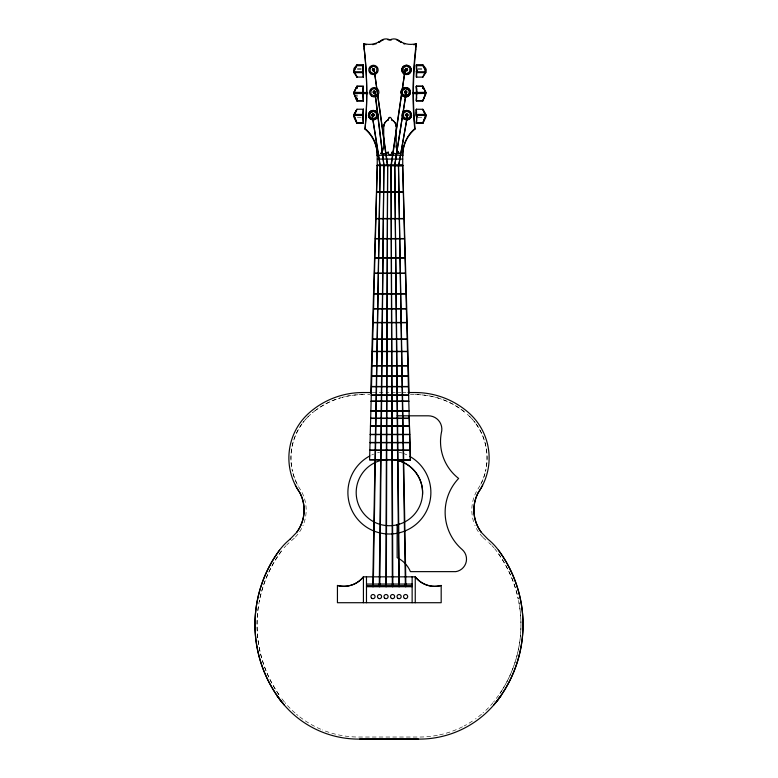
<?xml version="1.0" encoding="UTF-8"?>
<svg xmlns="http://www.w3.org/2000/svg" width="778" height="778" viewBox="0 0 778 778"><rect width="100%" height="100%" fill="white"/><g stroke="black" fill="none" stroke-linecap="round" stroke-linejoin="round"><path stroke-width="0.58" stroke-dasharray="3.89 2.92" d="M480.765 484.305A58.282 58.253 0 0 0 485.258 472.343A58.233 58.233 0 0 1 480.775 484.315L476.447 491.511A39.425 39.425 0 0 0 474.444 524.187M498.591 695.337L493.709 701.814M281.198 551.427A123.177 123.118 0 0 0 259.745 599.07A123.07 123.07 0 0 1 281.198 551.427L282.793 549.375A56.035 56.006 0 0 1 283.435 548.587M493.106 702.583L492.279 703.565A96.326 96.268 0 0 1 482.905 713.037M295.397 537.073L298.285 533.698A39.464 39.435 0 0 0 303.187 525.101M294.347 538.123L290.612 541.439A56.035 56.006 0 0 0 289.834 542.091M357.335 68.474L361.848 68.474M417.932 68.474L422.444 68.474M357.335 69.33L361.848 69.33M417.932 69.33L423.572 69.33M357.335 117.264L361.848 117.264M417.932 117.264L423.572 117.264M372.341 392.54L389 392.54M391.383 392.54L400.894 392.54M402.09 392.54L408.032 392.54M362.869 394.621A78.899 78.899 0 0 0 341.717 397.5A78.879 78.841 0 0 1 362.869 394.621L369.997 394.611M410.376 394.611L415.131 394.611A78.879 78.841 0 0 1 436.283 397.5M482.934 537.462L487.388 541.439A56.026 56.026 0 0 1 488.176 542.101M482.603 537.073L479.715 533.698A39.425 39.425 0 0 1 474.813 525.101M284.894 702.583L285.721 703.565M281.869 698.751L284.291 701.814M278.796 694.482A123.177 123.118 0 0 1 258.588 605.274A123.07 123.07 0 0 0 278.796 694.482L280.634 697.039M298.519 486.688L301.553 491.511A39.464 39.435 0 0 1 303.546 524.187M297.235 484.305A58.282 58.253 0 0 1 292.742 472.343A58.233 58.233 0 0 0 297.225 484.315L298.091 485.9M488.924 542.762A56.026 56.026 0 0 1 491.151 544.863M491.861 545.572A56.026 56.026 0 0 1 493.923 547.838M494.575 548.597A56.026 56.026 0 0 1 495.216 549.385L496.802 551.427A123.177 123.118 0 0 1 518.255 599.07A123.07 123.07 0 0 0 497.424 552.283M481.485 714.253A96.326 96.268 0 0 1 475.475 718.95M472.363 721.089A96.326 96.268 0 0 1 464.165 725.942M462.492 726.798A96.326 96.268 0 0 1 439.22 734.947M437.372 735.317A96.326 96.268 0 0 1 418.447 737.029L359.543 737.029A96.346 96.346 0 0 1 322.403 729.929M437.431 397.821A78.879 78.841 0 0 1 465.526 412.778A78.899 78.899 0 0 0 443.052 399.707M371.719 454.974A41.497 41.497 0 0 1 373.625 454.138M377.563 452.747A41.497 41.497 0 0 1 379.576 452.203M399.202 452.203A41.497 41.497 0 0 1 402.207 453.059M403.199 453.389A41.497 41.497 0 0 1 407.059 454.974M320.672 729.2A96.346 96.346 0 0 1 299.433 716.635M297.974 715.468A96.346 96.346 0 0 1 296.486 714.233M295.066 713.018A96.346 96.346 0 0 1 285.691 703.536M284.087 547.819A56.035 56.006 0 0 1 286.158 545.563M286.858 544.853A56.035 56.006 0 0 1 289.085 542.752M302.078 423.757A58.282 58.253 0 0 0 292.489 471.312A58.233 58.233 0 0 1 310.665 414.314A58.282 58.253 0 0 0 302.71 422.901M502.102 690.086A123.07 123.07 0 0 0 519.412 605.274A123.177 123.118 0 0 1 499.204 694.482A123.07 123.07 0 0 0 501.538 690.971M475.922 423.757A58.233 58.233 0 0 1 485.511 471.312A58.282 58.253 0 0 0 467.335 414.314A58.233 58.233 0 0 1 475.29 422.901M315.255 410.57A78.899 78.899 0 0 0 312.474 412.778A78.879 78.841 0 0 1 340.57 397.821A78.899 78.899 0 0 0 316.208 409.86M415.131 394.621A78.899 78.899 0 0 1 441.943 399.299M356.956 97.153L356.946 94.76L356.956 97.153M519.237 604.234A123.177 123.118 0 0 0 518.469 600.101A123.07 123.07 0 0 1 519.247 604.234M259.531 600.101A123.177 123.118 0 0 0 258.763 604.234A123.07 123.07 0 0 1 259.531 600.101"/><path stroke-width="1.17" d="M363.404 68.804L363.404 65.576L356.956 65.527L353.951 70.506M363.404 112.1L362.986 115.115M363.404 91.541L363.404 86.309L356.956 86.251L353.951 92.485M422.824 100.916L425.829 93.389L416.376 93.574L416.376 100.916L422.824 100.916L425.829 93.866L425.829 92.31L416.376 92.485L416.376 86.251M416.376 67.822L416.804 71.761L425.829 71.761L422.824 64.769L416.376 64.769L416.648 77.071M379.285 585.649L383.894 165.665L379.81 585.649M372.769 585.649L380.179 165.665L373.284 585.649M377.32 165.276L369.579 459.915L410.327 459.915L402.605 165.014L377.233 165.247L370.688 393.201M425.44 116.136L422.824 122.963L416.376 122.963L416.804 115.455L416.376 123.401L422.824 123.401L425.829 117.264L425.829 114.434L422.824 109.231L425.829 115.115M356.956 64.769L353.951 68.474L353.951 72.626L356.927 77.071L363.404 77.129L363.404 64.769L356.956 64.769L353.951 71.761L362.986 71.761L363.404 65.527L356.927 65.595M422.824 64.769L425.829 68.474L425.829 72.626L422.824 77.119L416.376 77.129L416.59 72.85M416.415 77.071L416.376 71.07M416.804 93.389L416.376 100.732L422.853 100.732L425.44 93.574M416.376 100.916L416.59 97.386M363.054 115.144L363.404 109.669M362.986 71.761L363.404 65.595M416.376 123.401L416.59 120.327M363.404 70.594L362.986 69.33L363.404 77.119L363.404 64.769M364.328 49.179L363.705 43.607A19.771 19.625 2.9 0 0 378.828 41.963A13.459 13.362 2.4 0 0 380.695 40.738A8.519 8.461 3.4 0 1 389.992 39.882A8.519 8.451 3.3 0 1 399.279 40.738A13.43 13.333 3.6 0 0 401.137 41.963A19.751 19.606 3.1 0 0 416.259 43.607L415.637 48.625A380.53 369.424 67.6 0 0 414.713 128.691L414.8 129.245A34.426 34.31 14.4 0 0 402.751 155.814M415.637 49.179L416.259 43.607M391.042 165.053L405.212 69.33L391.344 165.082M406.165 92.699L394.757 165.082L406.165 92.689M424.973 71.343L425.829 69.33M355.458 112.956L356.956 109.241L363.404 109.231L363.404 123.401L356.956 123.401L353.951 117.264L353.951 114.434L356.956 109.231L353.951 115.115M353.951 92.777L356.956 86.251M416.376 122.963L422.853 122.895L425.829 115.455L416.376 115.387M362.986 93.389L363.404 100.732L356.927 100.732L353.951 93.389L363.404 93.574L363.404 100.916L356.956 100.916L353.951 93.866L353.951 92.31L356.927 86.309L363.404 86.358L362.986 92.777L363.404 86.358L363.404 89.285M362.986 117.264L362.986 115.455L363.404 123.401M290.116 539.164A58.146 58.107 0 0 0 281.169 548.082L279.526 550.192A125.258 125.19 0 0 0 277.085 695.658L284.145 704.917A98.407 98.407 0 0 0 359.553 739.1L418.447 739.1A98.407 98.407 0 0 0 493.874 704.887L500.915 695.658A125.258 125.19 0 0 0 498.465 550.202L496.831 548.082A58.126 58.126 0 0 0 487.903 539.173L481.378 532.444A37.325 37.325 0 0 1 478.266 492.523A65.148 65.109 0 0 0 482.632 485.219A60.295 60.295 0 0 0 468.706 412.768A80.951 80.951 0 0 0 415.17 392.54L408.032 392.54M354.34 116.136L357.024 122.895M425.829 92.485L422.824 86.251L422.843 88.371L422.824 86.251L425.829 92.31M354.34 93.574L357.024 100.732M493.855 704.917L495.109 703.429A98.407 98.407 0 0 0 500.915 695.658A98.456 98.407 0 0 1 495.109 703.429M371.155 392.54L362.83 392.54A80.931 80.883 0 0 0 309.294 412.768A60.295 60.295 0 0 0 295.368 485.219A65.099 65.099 0 0 0 299.734 492.523A37.325 37.325 0 0 1 296.622 532.444L290.097 539.173M416.804 71.761L416.376 65.547L422.824 65.527L425.829 70.506M354.34 71.372L357.024 77.071M370.172 71.819L370.172 67.919L373.469 65.994L376.756 67.978L376.756 71.819M370.172 67.978L373.469 66.062M370.172 71.751L373.469 73.735L376.756 71.751M370.96 90.297L374.247 88.322L377.534 90.229L377.534 94.128L374.247 96.034L370.96 94.06L370.96 90.229M403.208 71.751L406.505 73.735L409.792 71.751M374.247 96.034L377.534 94.06M402.44 90.297L405.727 88.381L409.004 90.229L409.004 94.128L405.727 96.034L402.44 94.128L402.44 90.229L405.727 88.322L409.004 90.297M369.851 117.021L369.851 113.131L373.139 111.215L376.416 113.199L376.416 117.021M369.851 113.199L373.139 111.283M409.004 94.06L405.727 96.034L402.44 94.06M376.416 116.963L373.139 118.937L369.851 116.963M410.123 116.963L406.836 118.937L403.549 116.963M363.404 100.916L362.986 93.574L367.722 93.642M399.318 524.197L397.13 524.596L397.13 557.68A27.22 27.22 0 0 1 410.444 571.635L455.84 571.635A12.691 12.691 0 0 0 462.132 549.511A49.228 49.228 0 0 1 458.631 478.441A46.68 46.68 0 0 1 441.758 430.847A13.43 13.43 0 0 0 428.415 415.812L397.13 415.812M379.888 165.121L372.127 114.765L380.179 165.092M387.327 165.121L374.199 69.923L387.619 165.082M374.85 92.504L383.894 165.092L375.142 92.485M359.553 739.1L418.447 739.1M422.824 65.547L416.376 65.547L416.804 70.506M362.986 71.372L362.986 72.626L353.951 72.626M425.44 71.372L422.824 77.129L422.824 76.361M425.829 72.626L416.804 72.626L416.376 71.372L416.93 71.07M416.804 92.777L416.376 86.251L422.824 86.251M416.59 89.567L416.376 86.251L422.853 86.309L425.829 92.777M353.951 92.31L363.404 92.485M362.986 92.485L367.722 92.524M413.137 92.524L417.805 92.485M416.93 92.485L416.804 93.866M413.137 93.642L416.93 93.613M422.853 109.299L416.376 109.241L416.376 115.115L417.805 115.115M353.951 114.434L362.986 114.434L363.404 115.115L363.404 109.241L363.404 115.552M425.829 114.434L416.804 114.434L416.376 115.115L416.376 112.1M416.376 115.29L416.93 115.29M363.404 115.387L353.951 115.455L356.956 123.401M362.986 116.136L363.404 122.973L356.956 122.963M416.93 116.136L416.376 116.136L416.804 117.264M416.376 116.408L416.376 109.299L416.376 115.552M356.927 122.895L363.404 122.963M365.174 128.671A34.329 34.271 -12.1 0 1 377.213 155.26L402.732 155.24A34.339 34.271 15.6 0 1 414.791 128.671M377.233 159.072L402.732 159.091M377.233 165.276L402.732 165.276M376.62 191.894L403.286 191.894M376.61 192.156L403.296 192.156M375.92 218.511L403.986 218.511M375.91 218.774L403.996 218.774M375.395 238.554L404.511 238.554M375.385 238.817L404.521 238.817M374.889 257.742L405.017 257.742M374.879 258.004L405.027 258.004M374.481 273.156L405.426 273.156M374.481 273.418L405.426 273.418M373.946 293.705L405.96 293.705M373.936 293.967L405.97 293.967M373.547 308.633L406.359 308.633M373.547 308.885L406.359 308.885M373.187 322.462L406.719 322.462M373.177 322.724L406.729 322.724M372.75 339.062L407.157 339.062M372.75 339.315L407.166 339.315M372.429 351.355L407.478 351.355M372.419 351.607L407.487 351.607M372.049 365.65L407.857 365.65M372.049 365.913L407.857 365.913M371.777 375.978L408.129 375.978M371.777 376.241L408.129 376.241M371.505 386.491L408.401 386.491M371.495 386.744L408.411 386.744M371.281 395.01L408.625 395.01M371.271 395.273L408.635 395.273M371.125 401.098L408.781 401.098M371.116 401.36L408.79 401.36M370.863 410.765L409.043 410.765M370.863 411.027L409.043 411.027M370.668 418.185L409.238 418.185M370.668 418.447L409.238 418.447M370.464 425.965L409.442 425.965M370.464 426.227L409.442 426.227M370.25 434.357L409.656 434.357M370.24 434.62L409.666 434.62M370.036 442.458L409.87 442.458M370.027 442.721L409.88 442.721M369.832 450.102L410.074 450.102M369.822 450.355L410.084 450.355M369.579 459.652L410.327 459.652M397.13 460.284L410.444 460.284L409.17 415.812M366.506 584.064L412.155 584.064M366.506 585.649L412.155 585.649M366.477 586.709L412.155 586.709M374.247 88.381L377.534 90.297M282.891 703.429A98.407 98.407 0 0 1 277.085 695.658A98.456 98.407 0 0 0 282.891 703.429L284.145 704.917M422.824 122.973L422.824 123.401M422.824 109.669L425.829 116.243M362.986 68.474L363.404 69.738M363.705 43.607L364.328 48.625M416.376 64.769L416.59 66.616M416.376 86.309L416.804 93.613M416.376 109.669L416.59 112.956M422.522 494.604C423.592 479.054 412.496 463.639 397.13 460.401L397.13 459.915M409.102 393.211L402.732 165.257L402.596 165.996L377.311 165.539M405.892 585.649L398.482 165.665L405.377 585.649M399.377 585.649L394.757 165.665L398.851 585.649M356.956 100.732L356.956 98.339L356.956 100.916M441.184 585.464L441.184 602.717L337.438 602.717L337.438 585.464A24.964 24.945 71.6 0 0 363.423 576.838L415.248 576.838A24.585 24.585 0 0 0 441.184 585.464A24.604 24.585 -71.6 0 1 415.248 576.838L415.248 602.717M416.93 115.115L416.93 116.311M412.136 576.838L412.136 602.717M410.123 117.021L410.123 113.131L406.836 111.215L403.549 113.199L403.549 117.021M409.792 71.819L409.792 67.919L406.505 65.994L403.208 67.978L403.208 71.819M405.892 584.064L405.892 586.709M405.377 584.064L405.377 586.709M402.732 155.24L402.732 165.831M401.137 41.963L401.137 42.518A13.421 13.275 4.7 0 1 400.495 42.148M399.377 584.064L399.377 586.709M399.279 40.738L399.279 41.292A13.421 13.275 4.7 0 0 399.873 41.73M396.245 126.551L396.245 145.904A10.999 10.98 4.7 0 0 399.25 153.441L399.25 153.461A8.646 8.636 0.6 0 1 391.713 152.138A2.013 2.003 0 0 1 389.982 154.696M398.851 584.064L398.851 586.709M392.851 586.709L391.042 165.665L392.336 586.709M391.567 119.773L391.567 119.793A7.79 7.77 0.9 0 1 396.226 126.581A7.79 7.77 -1.2 0 0 391.567 119.763A2.12 2.11 2 0 0 389.982 117.371L389.982 117.352A2.12 2.11 2.4 0 0 388.416 119.773A7.79 7.77 4.5 0 0 383.739 126.581L383.729 145.904A10.999 10.98 -3.3 0 1 380.695 153.49M389.982 154.666L389.982 154.686A2.013 2.003 0 0 1 388.241 152.128A8.646 8.636 0.3 0 1 380.714 153.441L380.714 153.461A8.646 8.636 0.7 0 0 388.232 152.148L388.232 152.128M386.326 586.709L387.619 165.665L385.81 586.709M380.695 40.738L380.695 41.292A13.469 13.333 3.8 0 1 378.828 42.518L378.828 41.963M379.81 584.064L379.81 586.709M379.285 584.064L379.285 586.709M377.233 155.24L377.233 165.831M373.284 584.064L373.284 586.709M372.769 584.064L372.769 586.709M366.477 576.838L366.477 602.717M365.164 128.691L365.164 129.245A34.388 34.281 -4.6 0 1 377.213 155.814M363.423 602.717L363.423 576.838A24.945 24.945 0 0 1 337.438 585.464M362.986 92.31L362.986 93.866M356.956 76.361L356.956 77.119M407.351 114.152A1.041 1.031 0 0 1 407.565 115.776A1.041 1.031 0 0 1 405.941 115.562A1.041 1.031 0 0 1 406.563 114.045M364.201 48.644A381.064 370.591 -67.6 0 1 365.038 128.681M364.201 49.199A383.077 372.108 -62.7 0 1 365.047 129.236M415.082 129.226A381.94 369.356 64.1 0 1 414.567 123.167M414.48 121.961A381.94 369.356 64.1 0 1 415.909 49.218M401.176 93.418A4.697 4.678 3.2 0 1 406.768 87.671A4.697 4.678 3.2 0 1 409.296 95.266A4.697 4.678 3.2 0 1 401.36 93.982M389.982 117.371A2.12 2.11 2.8 0 0 388.416 119.793A7.79 7.77 5.3 0 0 383.739 126.551M399.25 153.461A10.999 10.98 6.8 0 1 396.245 145.904M376.464 43.617A19.732 19.538 4.5 0 1 375.239 44.045M373.985 44.395A19.732 19.538 4.5 0 1 372.711 44.667M366.244 44.735A19.732 19.538 4.5 0 1 363.705 44.171M381.366 40.816A8.509 8.422 4.5 0 1 382.076 40.398M382.825 40.057A8.509 8.422 4.5 0 1 383.603 39.795M387.668 39.62A8.509 8.422 4.5 0 1 389.243 40.086M415.005 44.482A19.703 19.508 4.3 0 1 413.721 44.725M404.725 44.045A19.703 19.508 4.3 0 1 403.5 43.617M390.731 40.096A8.5 8.412 4.4 0 1 391.499 39.814M396.372 39.795A8.5 8.412 4.4 0 1 397.15 40.057M397.898 40.398A8.5 8.412 4.4 0 1 399.279 41.292M391.47 459.39A33.191 33.191 0 0 1 417.786 509.716A33.191 33.191 0 0 1 360.992 509.716A33.191 33.191 0 0 1 387.308 459.39M482.632 485.219A65.109 65.099 0 0 1 478.266 492.523A37.363 37.344 0 0 0 481.378 532.444M280.216 699.996A125.141 125.141 0 0 1 279.526 550.192M498.474 550.192A125.141 125.141 0 0 1 497.784 699.996M409.831 456.414A41.497 41.497 0 0 1 421.024 519.373A41.497 41.497 0 0 1 357.083 518.566A41.497 41.497 0 0 1 369.861 455.908M295.368 485.219A65.148 65.109 0 0 0 299.734 492.523A37.363 37.344 0 0 1 296.622 532.444M407.584 114.979L398.774 165.092L407.584 114.998M356.937 88.371L356.927 86.309L356.927 88.371M405.98 70.555A1.041 1.031 0 0 0 407.546 69.66A1.041 1.031 0 0 0 405.98 68.765A1.041 1.031 0 0 0 405.98 70.555M372.613 115.941A1.041 1.031 0 0 0 374.169 115.047A1.041 1.031 0 0 0 372.613 114.152A1.041 1.031 0 0 0 372.613 115.941M404.161 118.976A4.697 4.687 2.9 0 0 411.513 115.523A4.697 4.687 1.9 0 0 404.832 110.875A4.697 4.687 1.9 0 0 404.161 118.956A4.697 4.687 1.9 0 0 411.513 115.494A4.697 4.687 2.9 0 0 404.832 110.894A4.697 4.687 2.9 0 0 404.161 118.976M403.85 73.774A4.697 4.668 3.5 0 0 411.183 70.283A4.697 4.668 2.9 0 0 404.472 65.692A4.697 4.668 2.9 0 0 403.85 73.745A4.697 4.668 2.9 0 0 411.183 70.253A4.697 4.668 3.5 0 0 404.472 65.712A4.697 4.668 3.5 0 0 403.85 73.774M371.388 95.947A4.697 4.678 2.8 0 0 378.905 92.835A4.697 4.678 2.8 0 0 372.438 87.914A4.697 4.678 2.8 0 0 371.388 95.947M405.202 93.039A1.041 1.031 0 0 0 406.758 92.144A1.041 1.031 0 0 0 405.202 91.25A1.041 1.031 0 0 0 405.202 93.039M372.73 70.565A1.041 1.031 3 0 0 374.471 70.108A1.041 1.031 3 0 0 373.197 68.843A1.041 1.031 3 0 0 372.73 70.565M405.766 70.565A1.041 1.031 2.4 0 0 407.507 70.108A1.041 1.031 2.4 0 0 406.233 68.843A1.041 1.031 2.4 0 0 405.766 70.565M406.32 115.766A1.041 1.031 0 0 0 407.866 114.872A1.041 1.031 0 0 0 406.32 113.967A1.041 1.031 0 0 0 406.32 115.766M405.202 92.864A1.041 1.031 0 0 0 406.758 91.969A1.041 1.031 0 0 0 405.202 91.075A1.041 1.031 0 0 0 405.202 92.864M370.921 73.842A4.697 4.668 2.9 0 0 378.157 70.156A4.697 4.668 2.9 0 0 371.33 65.76A4.697 4.668 2.9 0 0 370.921 73.842M402.878 95.937A4.697 4.678 1.8 0 0 410.385 92.796A4.697 4.678 1.8 0 0 403.899 87.895A4.697 4.678 1.8 0 0 402.878 95.937M370.124 118.703A4.697 4.687 3.5 0 0 377.768 115.912A4.697 4.687 3.5 0 0 371.514 110.709A4.697 4.687 3.5 0 0 370.124 118.703M370.61 119.083A4.697 4.687 2.5 0 0 377.826 115.338A4.697 4.687 2.5 0 0 370.97 110.982A4.697 4.687 2.5 0 0 370.61 119.083M373.732 93.039A1.041 1.031 0 0 0 375.288 92.144A1.041 1.031 0 0 0 373.732 91.25A1.041 1.031 0 0 0 373.732 93.039M372.944 70.555A1.041 1.031 0 0 0 374.5 69.66A1.041 1.031 0 0 0 372.944 68.765A1.041 1.031 0 0 0 372.944 70.555M372.613 115.766A1.041 1.031 0 0 0 374.169 114.872A1.041 1.031 0 0 0 372.613 113.967A1.041 1.031 0 0 0 372.613 115.766M373.732 92.864A1.041 1.031 0 0 0 375.288 91.969A1.041 1.031 0 0 0 373.732 91.075A1.041 1.031 0 0 0 373.732 92.864M371.534 598.058A2.071 2.071 0 0 0 375.006 597.125A2.071 2.071 0 0 0 372.468 594.587A2.071 2.071 0 0 0 371.534 598.058M378.487 598.389A2.071 2.071 0 0 0 381.599 596.59A2.071 2.071 0 0 0 378.487 594.791A2.071 2.071 0 0 0 378.487 598.389M384.575 598.058A2.071 2.071 0 0 0 388.047 597.125A2.071 2.071 0 0 0 385.509 594.587A2.071 2.071 0 0 0 384.575 598.058M391.529 598.389A2.071 2.071 0 0 0 394.641 596.59A2.071 2.071 0 0 0 391.529 594.791A2.071 2.071 0 0 0 391.529 598.389M398.054 598.389A2.071 2.071 0 0 0 401.166 596.59A2.071 2.071 0 0 0 398.054 594.791A2.071 2.071 0 0 0 398.054 598.389M404.57 598.389A2.071 2.071 0 0 0 407.691 596.59A2.071 2.071 0 0 0 404.57 594.791A2.071 2.071 0 0 0 404.57 598.389"/></g></svg>
